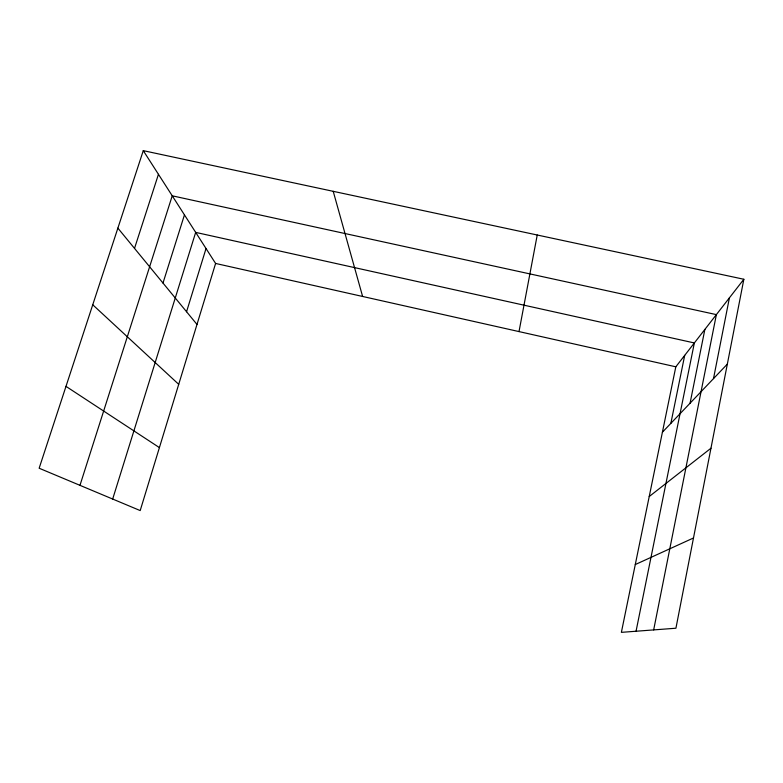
<?xml version="1.0" encoding="UTF-8"?>
<svg xmlns="http://www.w3.org/2000/svg" width="783" height="783" viewBox="0 0 783 783"><rect width="100%" height="100%" fill="white"/><g stroke="black" fill="none" stroke-linecap="round" stroke-linejoin="round"><path stroke-width="1.17" d="M519.012 331.591L537.236 235.008M743.85 279.257L675.925 628.22L621.379 632.351L675.817 366.806L743.85 279.257L143.279 150.649L39.15 468.234L140.196 510.575L215.599 263.45L143.279 150.649M713.509 378.61L729.413 297.834M653.668 629.904L716.376 314.619L172.231 195.809L79.974 485.343M690.068 403.196L704.866 329.418M636.05 631.245L694.355 342.954L195.681 232.385L112.674 499.045M670.855 423.349L684.704 355.365M186.56 311.742L206.037 248.524M162.991 283.055L184.455 214.875M134.519 248.387L158.45 174.306M662.408 432.216L727.338 364.105M649.224 496.53L710.964 448.228M635.277 564.553L693.493 537.98M215.599 263.45L675.817 366.806M65.987 386.371L159.409 447.602M92.746 304.773L178.72 384.336M117.871 228.117L196.993 324.446M333.215 191.316L362.617 296.473"/></g></svg>
